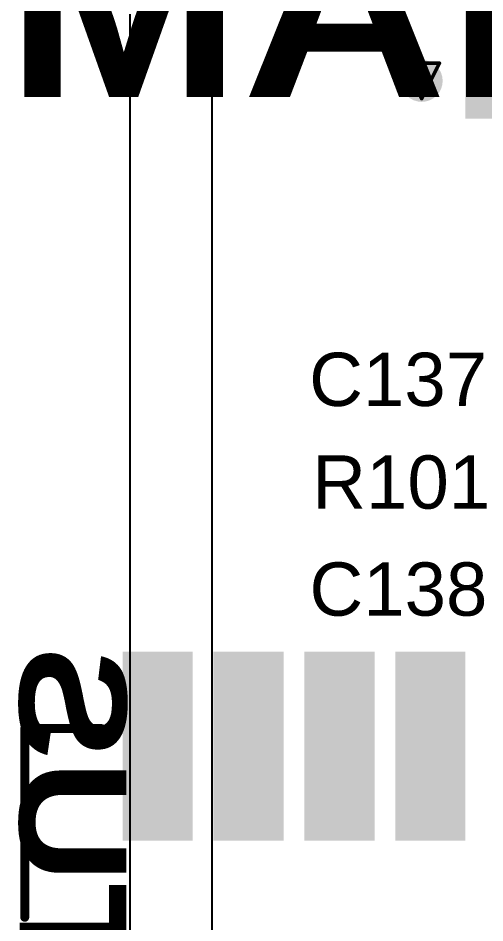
# Model space of a CAD drawing. Header units: inches. Extents: x 0 to 12.2, y 0 to 7.
# Drawn here: x 2.713 to 2.976, y 4.143 to 4.652 of the extents above; entities that cross this region are included whole.
import ezdxf

# ---------------------------------------------------------------- set-up
doc = ezdxf.new("R2010")
doc.units = ezdxf.units.IN
doc.header["$MEASUREMENT"] = 0
for name, color, linetype in [('Bottom Layer', 5, 'Continuous'), ('Bottom Overlay', 54, 'Continuous'), ('Drill Drawing', 1, 'Continuous'), ('Layer 1', 16, 'Continuous'), ('Layer 2', 76, 'Continuous'), ('Top Layer', 1, 'Continuous'), ('Top Overlay', 2, 'Continuous'), ('Top Paste', 8, 'Continuous'), ('Top Solder', 216, 'Continuous'), ('Via Holes', 16, 'Continuous')]:
    doc.layers.add(name, color=color, linetype=linetype)
doc.styles.add('Arial', font='', dxfattribs={"height": 0.2})
doc.styles.add('Arial Black_Bold', font='', dxfattribs={"height": 0.2})
doc.styles.get('Arial').set_extended_font_data('Arial')
doc.styles.get('Arial Black_Bold').set_extended_font_data('Arial Black', bold=True)

# ---------------------------------------------------------------- blocks, each defined once
blk = doc.blocks.new('EC21EFA_512_STD_17')
at = {"layer": 'Top Layer'}
for points in [[(0.57087, 0.51181), (0.66929, 0.51181), (0.66929, 0.48031), (0.57087, 0.48031)], [(0.57087, 0.46063), (0.66929, 0.46063), (0.66929, 0.42913), (0.57087, 0.42913)], [(0.57087, 0.40945), (0.66929, 0.40945), (0.66929, 0.37795), (0.57087, 0.37795)], [(0.57087, 0.35827), (0.66929, 0.35827), (0.66929, 0.32677), (0.57087, 0.32677)]]:
    blk.add_hatch(color=1, dxfattribs=at).paths.add_polyline_path(points)
at = {"layer": 'Top Solder'}
for points in [[(0.56687, 0.51581), (0.67329, 0.51581), (0.67329, 0.47631), (0.56687, 0.47631)], [(0.56687, 0.46463), (0.67329, 0.46463), (0.67329, 0.42513), (0.56687, 0.42513)], [(0.56687, 0.41345), (0.67329, 0.41345), (0.67329, 0.37395), (0.56687, 0.37395)], [(0.56687, 0.36227), (0.67329, 0.36227), (0.67329, 0.32277), (0.56687, 0.32277)]]:
    blk.add_hatch(color=216, dxfattribs=at).paths.add_polyline_path(points)
at = {"layer": 'Top Overlay'}
for points in [[(0.52362, 0.57087, 0.005, 0.005, 0), (0.62992, 0.57087, 0.005, 0.005, 0)], [(0.62992, 0.57087, 0.005, 0.005, 0), (0.62992, 0.52756, 0.005, 0.005, 0)]]:
    blk.add_lwpolyline(points, format="xyseb", dxfattribs=at)
for points in [[(0.52237, 0.57087, 0.0025, 0.0025, 1), (0.52487, 0.57087, 0.0025, 0.0025, 1)], [(0.62867, 0.57087, 0.0025, 0.0025, 1), (0.63117, 0.57087, 0.0025, 0.0025, 1)], [(0.62867, 0.57087, 0.0025, 0.0025, 1), (0.63117, 0.57087, 0.0025, 0.0025, 1)], [(0.62867, 0.52756, 0.0025, 0.0025, 1), (0.63117, 0.52756, 0.0025, 0.0025, 1)]]:
    blk.add_lwpolyline(points, format="xyseb", close=True, dxfattribs=at)
blk = doc.blocks.new('U_FL_R_SMT_10__192')
at = {"layer": 'Top Layer'}
for points in [[(0.07333, 0.07874), (0.07333, 0.0374), (-0.01329, 0.0374), (-0.01329, 0.07874)], [(-0.05069, 0.01969), (-0.00935, 0.01969), (-0.00935, -0.01968), (-0.05069, -0.01968)], [(0.07333, -0.0374), (0.07333, -0.07874), (-0.01329, -0.07874), (-0.01329, -0.0374)]]:
    blk.add_hatch(color=1, dxfattribs=at).paths.add_polyline_path(points)
at = {"layer": 'Top Paste'}
for points in [[(0.07333, 0.07874), (0.07333, 0.0374), (-0.01329, 0.0374), (-0.01329, 0.07874)], [(-0.05069, 0.01969), (-0.00935, 0.01969), (-0.00935, -0.01968), (-0.05069, -0.01968)], [(0.07333, -0.0374), (0.07333, -0.07874), (-0.01329, -0.07874), (-0.01329, -0.0374)]]:
    blk.add_hatch(color=8, dxfattribs=at).paths.add_polyline_path(points)
at = {"layer": 'Top Solder'}
for points in [[(0.07733, 0.08274), (0.07733, 0.0334), (-0.01729, 0.0334), (-0.01729, 0.08274)], [(-0.05469, 0.02369), (-0.00535, 0.02369), (-0.00535, -0.02368), (-0.05469, -0.02368)], [(0.07733, -0.0334), (0.07733, -0.08274), (-0.01729, -0.08274), (-0.01729, -0.0334)]]:
    blk.add_hatch(color=216, dxfattribs=at).paths.add_polyline_path(points)
at = {"layer": 'Top Overlay'}
for points in [[(-0.02589, 0.05118, 0.005, 0.005, 0), (-0.02589, 0.02953, 0.005, 0.005, 0)], [(0.08593, 0.05118, 0.005, 0.005, 0), (0.08593, -0.05118, 0.005, 0.005, 0)], [(-0.02589, -0.02953, 0.005, 0.005, 0), (-0.02589, -0.05118, 0.005, 0.005, 0)]]:
    blk.add_lwpolyline(points, format="xyseb", dxfattribs=at)
for points in [[(-0.02714, 0.05118, 0.0025, 0.0025, 1), (-0.02464, 0.05118, 0.0025, 0.0025, 1)], [(0.08468, 0.05118, 0.0025, 0.0025, 1), (0.08718, 0.05118, 0.0025, 0.0025, 1)], [(-0.02714, 0.02953, 0.0025, 0.0025, 1), (-0.02464, 0.02953, 0.0025, 0.0025, 1)], [(-0.02714, -0.02953, 0.0025, 0.0025, 1), (-0.02464, -0.02953, 0.0025, 0.0025, 1)], [(-0.02714, -0.05118, 0.0025, 0.0025, 1), (-0.02464, -0.05118, 0.0025, 0.0025, 1)], [(0.08468, -0.05118, 0.0025, 0.0025, 1), (0.08718, -0.05118, 0.0025, 0.0025, 1)]]:
    blk.add_lwpolyline(points, format="xyseb", close=True, dxfattribs=at)

msp = doc.modelspace()

# ---------------------------------------------------------------- hatches: boundary and pattern name
at = {"layer": 'Bottom Layer'}
h = msp.add_hatch(color=5, dxfattribs=at)
edge = h.paths.add_edge_path()
edge.add_arc((2.94, 4.61676), 0.01181, 0, 360)
at = {"layer": 'Layer 1'}
h = msp.add_hatch(color=16, dxfattribs=at)
edge = h.paths.add_edge_path()
edge.add_arc((2.94, 4.61676), 0.01181, 0, 360)
at = {"layer": 'Layer 2'}
h = msp.add_hatch(color=76, dxfattribs=at)
edge = h.paths.add_edge_path()
edge.add_arc((2.94, 4.61676), 0.01181, 0, 360)
at = {"layer": 'Top Layer'}
h = msp.add_hatch(color=1, dxfattribs=at)
edge = h.paths.add_edge_path()
edge.add_arc((2.94, 4.61676), 0.01181, 0, 360)
at = {"layer": 'Via Holes'}
h = msp.add_hatch(color=7, dxfattribs=at)
edge = h.paths.add_edge_path()
edge.add_arc((2.94, 4.61676), 0.00591, 0, 360)

# ---------------------------------------------------------------- linework, layer by layer
at = {"layer": 'Drill Drawing'}
for points in [[(2.93, 4.62676, 0.002, 0.002, 0), (2.95, 4.62676, 0.002, 0.002, 0)], [(2.93, 4.62676, 0.002, 0.002, 0), (2.94, 4.60676, 0.002, 0.002, 0)], [(2.94, 4.60676, 0.002, 0.002, 0), (2.95, 4.62676, 0.002, 0.002, 0)]]:
    msp.add_lwpolyline(points, format="xyseb", dxfattribs=at)
for points in [[(2.9295, 4.62676, 0.001, 0.001, 1), (2.9305, 4.62676, 0.001, 0.001, 1)], [(2.9295, 4.62676, 0.001, 0.001, 1), (2.9305, 4.62676, 0.001, 0.001, 1)], [(2.9495, 4.62676, 0.001, 0.001, 1), (2.9505, 4.62676, 0.001, 0.001, 1)], [(2.9495, 4.62676, 0.001, 0.001, 1), (2.9505, 4.62676, 0.001, 0.001, 1)], [(2.9395, 4.60676, 0.001, 0.001, 1), (2.9405, 4.60676, 0.001, 0.001, 1)], [(2.9395, 4.60676, 0.001, 0.001, 1), (2.9405, 4.60676, 0.001, 0.001, 1)]]:
    msp.add_lwpolyline(points, format="xyseb", close=True, dxfattribs=at)
at = {"layer": 'Layer 2'}
for p, q in [((2.822, 3.49684), (2.822, 4.661)), ((2.77559, 4.65441), (2.77559, 3.48356))]:
    msp.add_line(p, q, dxfattribs=at)

# ---------------------------------------------------------------- block references
at = {"rotation": 90}
for name, p in [('U_FL_R_SMT_10__192', (3.04724, 4.6127)), ('EC21EFA_512_STD_17', (3.2874, 3.62205))]:
    msp.add_blockref(name, p, dxfattribs=at)

# ---------------------------------------------------------------- texts
at = {"layer": 'Bottom Overlay', "style": 'Arial Black_Bold', "text_generation_flag": 2}
msp.add_text('STATUS', height=0.06, rotation=270, dxfattribs=at).set_placement((2.71362, 3.91452))
at = {"layer": 'Top Overlay', "style": 'Arial Black_Bold'}
msp.add_text('MAIN', height=0.1, rotation=360, dxfattribs=at).set_placement((2.70562, 4.60767))
at = {"layer": 'Top Overlay', "style": 'Arial'}
for s, p in [('C137', (2.87665, 4.43367)), ('R101', (2.87839, 4.37583)), ('C138', (2.87681, 4.31556))]:
    msp.add_text(s, height=0.03, dxfattribs=at).set_placement(p)

doc.saveas('drawing.dxf')
